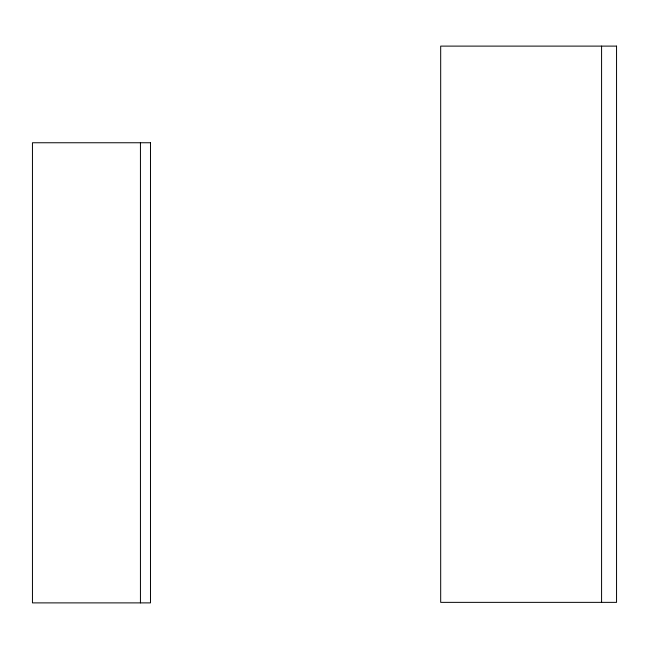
<?xml version="1.0" encoding="UTF-8"?>
<svg xmlns="http://www.w3.org/2000/svg" width="649" height="649" viewBox="0 0 649 649"><rect width="100%" height="100%" fill="white"/><g stroke="black" fill="none" stroke-linecap="round" stroke-linejoin="round"><path stroke-width="0.97" d="M601.582 46.111L601.582 602.361M140.435 142.756L140.435 602.889M616.55 46.111L440.687 46.111L440.687 602.361L616.55 602.361L616.55 46.111M150.479 142.756L32.45 142.756L32.45 602.889L150.479 602.889L150.479 142.756"/></g></svg>
